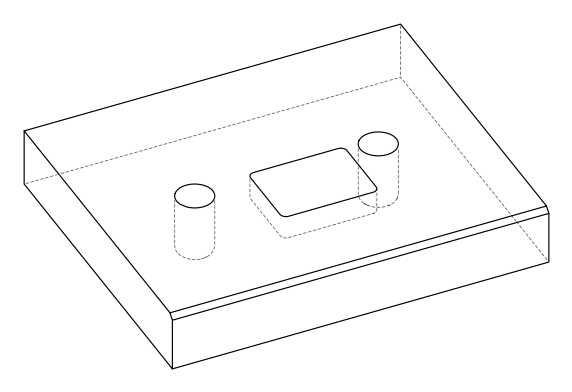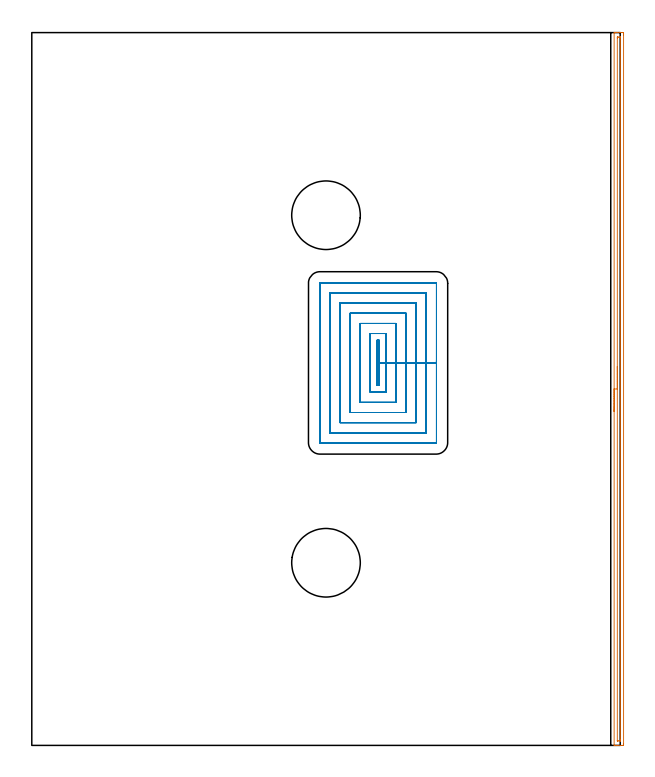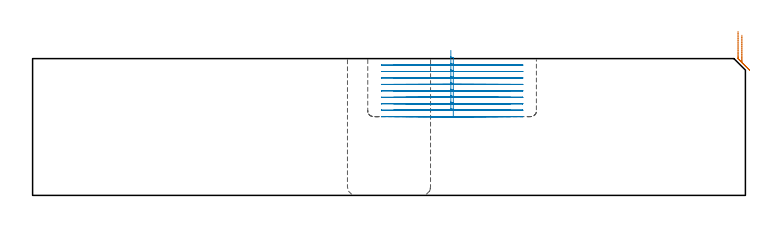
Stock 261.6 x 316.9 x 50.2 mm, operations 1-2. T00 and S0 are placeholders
(PLAN: 4 operations, 2 tool changes, 28.8 min)
(1 AREA_MILL | FG_CHAMFER_SURFACE | UGT0205_001 | 5.23 min | 2800 mm3)
(2 MILL_RECTANGULAR_POCKET | POCKET_RECTANGULAR_STRAIGHT | NXT0201_004 | Follow Part, ap 2.5, ae 75% | 18.85 min | 106175 mm3)
(3 MILL_THROUGH_HOLE_FROM_SOLID_MATERIAL | STEP1HOLE | NXT0201_007 | Circular | 2.34 min | 36434 mm3)
(4 MILL_THROUGH_HOLE_FROM_SOLID_MATERIAL_1 | STEP1HOLE_1 | NXT0201_007 | Circular | 2.34 min | 36430 mm3)
(TOOL UGT0205_001 | Chamfer Mill 20 x 3 x 45 deg. | D20 FL50 Z2)
(TOOL NXT0201_004 | ENDMILL 10mm [R216.24-10050EBC22P 1620] | D10 R2 FL22 Z4)
(TOOL NXT0201_007 | ENDMILL 25mm [R216.25-25050GCK54P 1620] | D25 R3 FL54 Z5)
(OP 1 AREA_MILL)
G17 G21 G94 G90
T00 M6
G54
G17 G0 G90 X258.9 Y148.45 S1061 M3
G43 Z60.2 H0
G94 G1 Y148.488 Z59.328 F250.
Y148.602 Z58.463
Y148.791 Z57.612
Y149.053 Z56.78
Y149.387 Z55.974
Y149.79 Z55.2
Y150.258 Z54.464
Y150.79 Z53.772
Y151.379 Z53.129
Y152.022 Z52.539
Y152.714 Z52.008
Y153.45 Z51.54
Y154.224 Z51.137
Y155.03 Z50.803
Y155.862 Z50.541
Y156.714 Z50.352
Y157.578 Z50.238
Y158.45 Z50.2
Y316.718
X258.902 Y316.89 Z50.188
X259.042 Y316.898 Z50.05
X259.187 Y316.9 Z49.913
X259.412 Z49.687
X260.126 Z48.969
X261.357 Z47.74
X261.874 Z47.22
X262.49 Z46.606
X262.749 Y316.897 Z46.347
X263.092 Y316.89 Z46.004
X263.097 Y316.627 Z46.
X263.1 Y316.271
Y315.911
Y0.629
X263.097 Y0.273
X263.092 Y0.01 Z46.004
X262.749 Y0. Z46.347
X262.49 Z46.606
X261.874 Z47.22
X260.482 Z48.614
X260.126 Z48.969
X259.187 Z49.913
X259.042 Y0.002 Z50.05
X258.902 Y0.01 Z50.188
X258.9 Y0.182 Z50.2
Y158.45
X260.314 Z48.786
X260.315 Y314.482 Z48.785
X260.317 Y314.833 Z48.783
X260.319 Y314.875 Z48.781
X260.32 Y314.889 Z48.78
X260.347 Y314.892 Z48.753
X260.455 Y314.897 Z48.645
X260.592 Y314.899 Z48.508
X261. Y314.9 Z48.1
X261.466 Z47.634
X261.633 Y314.897 Z47.467
X261.667 Y314.893 Z47.433
X261.678 Y314.89 Z47.422
X261.68 Y314.879 Z47.42
X261.683 Y314.84 Z47.417
X261.685 Y314.675 Z47.415
Y2.418
X261.683 Y2.067 Z47.417
X261.681 Y2.025 Z47.419
X261.68 Y2.011 Z47.42
X261.653 Y2.008 Z47.447
X261.545 Y2.003 Z47.555
X261.408 Y2.001 Z47.692
X261. Y2. Z48.1
X260.534 Z48.566
X260.367 Y2.003 Z48.733
X260.333 Y2.007 Z48.767
X260.322 Y2.01 Z48.778
X260.32 Y2.021 Z48.78
X260.317 Y2.06 Z48.783
X260.315 Y2.225 Z48.785
X260.314 Y158.45 Z48.786
Y159.322 Z48.824
Y160.186 Z48.938
Y161.038 Z49.127
Y161.87 Z49.389
Y162.676 Z49.723
Y163.45 Z50.126
Y164.186 Z50.594
Y164.878 Z51.125
Y165.521 Z51.715
Y166.11 Z52.358
Y166.642 Z53.05
Y167.11 Z53.786
Y167.513 Z54.56
Y167.847 Z55.366
Y168.109 Z56.198
Y168.298 Z57.049
Y168.412 Z57.914
Y168.45 Z58.786
G0 Z60.2
M5
M2
(OP 2 MILL_RECTANGULAR_POCKET)
G17 G21 G94 G90
T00 M6
G54
G17 G0 G90 X153.5 Y169.079 S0 M3
G43 Z60.2 H1
Z53.2
G94 G1 Y160. Z50.767 F250.
X154.4 Z50.526
Y170.05 Z47.833
Y180.1 F500.
X153.5
Y160.
X154.4
Y170.05
X157.4
Y183.1
X150.5
Y157.
X157.4
Y170.05
X161.9
Y187.6
X146.
Y152.5
X161.9
Y170.05
X166.4
Y192.1
X141.5
Y148.
X166.4
Y170.05
X170.9
Y196.6
X137.
Y143.5
X170.9
Y170.05
X175.4
Y201.1
X132.5
Y139.
X175.4
Y170.05
X179.9
Y205.5
X179.895 Y205.555
X179.855 Y205.595
X179.8 Y205.6
X128.1
X128.045 Y205.595
X128.005 Y205.555
X128. Y205.5
Y134.6
X128.005 Y134.545
X128.045 Y134.505
X128.1 Y134.5
X179.8
X179.855 Y134.505
X179.895 Y134.545
X179.9 Y134.6
Y170.05
Y171.05
G0 X153.5 Y169.079 Z50.833
G1 Y160. Z48.401 F250.
X154.4 Z48.159
Y170.05 Z45.467
Y180.1 F500.
X153.5
Y160.
X154.4
Y170.05
X157.4
Y183.1
X150.5
Y157.
X157.4
Y170.05
X161.9
Y187.6
X146.
Y152.5
X161.9
Y170.05
X166.4
Y192.1
X141.5
Y148.
X166.4
Y170.05
X170.9
Y196.6
X137.
Y143.5
X170.9
Y170.05
X175.4
Y201.1
X132.5
Y139.
X175.4
Y170.05
X179.9
Y205.5
X179.895 Y205.555
X179.855 Y205.595
X179.8 Y205.6
X128.1
X128.045 Y205.595
X128.005 Y205.555
X128. Y205.5
Y134.6
X128.005 Y134.545
X128.045 Y134.505
X128.1 Y134.5
X179.8
X179.855 Y134.505
X179.895 Y134.545
X179.9 Y134.6
Y170.05
Y171.05
G0 X153.5 Y169.079 Z48.467
G1 Y160. Z46.034 F250.
X154.4 Z45.793
Y170.05 Z43.1
Y180.1 F500.
X153.5
Y160.
X154.4
Y170.05
X157.4
Y183.1
X150.5
Y157.
X157.4
Y170.05
X161.9
Y187.6
X146.
Y152.5
X161.9
Y170.05
X166.4
Y192.1
X141.5
Y148.
X166.4
Y170.05
X170.9
Y196.6
X137.
Y143.5
X170.9
Y170.05
X175.4
Y201.1
X132.5
Y139.
X175.4
Y170.05
X179.9
Y205.5
X179.895 Y205.555
X179.855 Y205.595
X179.8 Y205.6
X128.1
X128.045 Y205.595
X128.005 Y205.555
X128. Y205.5
Y134.6
X128.005 Y134.545
X128.045 Y134.505
X128.1 Y134.5
X179.8
X179.855 Y134.505
X179.895 Y134.545
X179.9 Y134.6
Y170.05
Y171.05
G0 X153.5 Y169.079 Z46.1
G1 Y160. Z43.667 F250.
X154.4 Z43.426
Y170.05 Z40.733
Y180.1 F500.
X153.5
Y160.
X154.4
Y170.05
X157.4
Y183.1
X150.5
Y157.
X157.4
Y170.05
X161.9
Y187.6
X146.
Y152.5
X161.9
Y170.05
X166.4
Y192.1
X141.5
Y148.
X166.4
Y170.05
X170.9
Y196.6
X137.
Y143.5
X170.9
Y170.05
X175.4
Y201.1
X132.5
Y139.
X175.4
Y170.05
X179.9
Y205.5
X179.895 Y205.555
X179.855 Y205.595
X179.8 Y205.6
X128.1
X128.045 Y205.595
X128.005 Y205.555
X128. Y205.5
Y134.6
X128.005 Y134.545
X128.045 Y134.505
X128.1 Y134.5
X179.8
X179.855 Y134.505
X179.895 Y134.545
X179.9 Y134.6
Y170.05
Y171.05
G0 X153.5 Y169.079 Z43.733
G1 Y160. Z41.301 F250.
X154.4 Z41.06
Y170.05 Z38.367
Y180.1 F500.
X153.5
Y160.
X154.4
Y170.05
X157.4
Y183.1
X150.5
Y157.
X157.4
Y170.05
X161.9
Y187.6
X146.
Y152.5
X161.9
Y170.05
X166.4
Y192.1
X141.5
Y148.
X166.4
Y170.05
X170.9
Y196.6
X137.
Y143.5
X170.9
Y170.05
X175.4
Y201.1
X132.5
Y139.
X175.4
Y170.05
X179.9
Y205.5
X179.895 Y205.555
X179.855 Y205.595
X179.8 Y205.6
X128.1
X128.045 Y205.595
X128.005 Y205.555
X128. Y205.5
Y134.6
X128.005 Y134.545
X128.045 Y134.505
X128.1 Y134.5
X179.8
X179.855 Y134.505
X179.895 Y134.545
X179.9 Y134.6
Y170.05
Y171.05
G0 X153.5 Y169.079 Z41.367
G1 Y160. Z38.934 F250.
X154.4 Z38.693
Y170.05 Z36.
Y180.1 F500.
X153.5
Y160.
X154.4
Y170.05
X157.4
Y183.1
X150.5
Y157.
X157.4
Y170.05
X161.9
Y187.6
X146.
Y152.5
X161.9
Y170.05
X166.4
Y192.1
X141.5
Y148.
X166.4
Y170.05
X170.9
Y196.6
X137.
Y143.5
X170.9
Y170.05
X175.4
Y201.1
X132.5
Y139.
X175.4
Y170.05
X179.9
Y205.5
X179.895 Y205.555
X179.855 Y205.595
X179.8 Y205.6
X128.1
X128.045 Y205.595
X128.005 Y205.555
X128. Y205.5
Y134.6
X128.005 Y134.545
X128.045 Y134.505
X128.1 Y134.5
X179.8
X179.855 Y134.505
X179.895 Y134.545
X179.9 Y134.6
Y170.05
Y171.05
G0 X153.5 Y169.079 Z39.
G1 Y160. Z36.567 F250.
X154.4 Z36.326
Y170.05 Z33.633
Y180.1 F500.
X153.5
Y160.
X154.4
Y170.05
X157.4
Y183.1
X150.5
Y157.
X157.4
Y170.05
X161.9
Y187.6
X146.
Y152.5
X161.9
Y170.05
X166.4
Y192.1
X141.5
Y148.
X166.4
Y170.05
X170.9
Y196.6
X137.
Y143.5
X170.9
Y170.05
X175.4
Y201.1
X132.5
Y139.
X175.4
Y170.05
X179.9
Y205.5
X179.895 Y205.555
X179.855 Y205.595
X179.8 Y205.6
X128.1
X128.045 Y205.595
X128.005 Y205.555
X128. Y205.5
Y134.6
X128.005 Y134.545
X128.045 Y134.505
X128.1 Y134.5
X179.8
X179.855 Y134.505
X179.895 Y134.545
X179.9 Y134.6
Y170.05
Y171.05
G0 X153.5 Y169.079 Z36.633
G1 Y160. Z34.201 F250.
X154.4 Z33.96
Y170.05 Z31.267
Y180.1 F500.
X153.5
Y160.
X154.4
Y170.05
X157.4
Y183.1
X150.5
Y157.
X157.4
Y170.05
X161.9
Y187.6
X146.
Y152.5
X161.9
Y170.05
X166.4
Y192.1
X141.5
Y148.
X166.4
Y170.05
X170.9
Y196.6
X137.
Y143.5
X170.9
Y170.05
X175.4
Y201.1
X132.5
Y139.
X175.4
Y170.05
X179.9
Y205.5
X179.895 Y205.555
X179.855 Y205.595
X179.8 Y205.6
X128.1
X128.045 Y205.595
X128.005 Y205.555
X128. Y205.5
Y134.6
X128.005 Y134.545
X128.045 Y134.505
X128.1 Y134.5
X179.8
X179.855 Y134.505
X179.895 Y134.545
X179.9 Y134.6
Y170.05
Y171.05
G0 X153.5 Y169.079 Z34.267
G1 Y160. Z31.834 F250.
X154.4 Z31.593
Y170.05 Z28.9
Y180.1 F500.
X153.5
Y160.
X154.4
Y170.05
X157.4
Y183.1
X150.5
Y157.
X157.4
Y170.05
X161.9
Y187.6
X146.
Y152.5
X161.9
Y170.05
X166.4
Y192.1
X141.5
Y148.
X166.4
Y170.05
X170.9
Y196.6
X137.
Y143.5
X170.9
Y170.05
X175.4
Y201.1
X132.5
Y139.
X175.4
Y170.05
X179.9
Y205.5
X179.895 Y205.555
X179.855 Y205.595
X179.8 Y205.6
X128.1
X128.045 Y205.595
X128.005 Y205.555
X128. Y205.5
Y134.6
X128.005 Y134.545
X128.045 Y134.505
X128.1 Y134.5
X179.8
X179.855 Y134.505
X179.895 Y134.545
X179.9 Y134.6
Y170.05
Y171.05
G0 Z60.2
M5
M2
